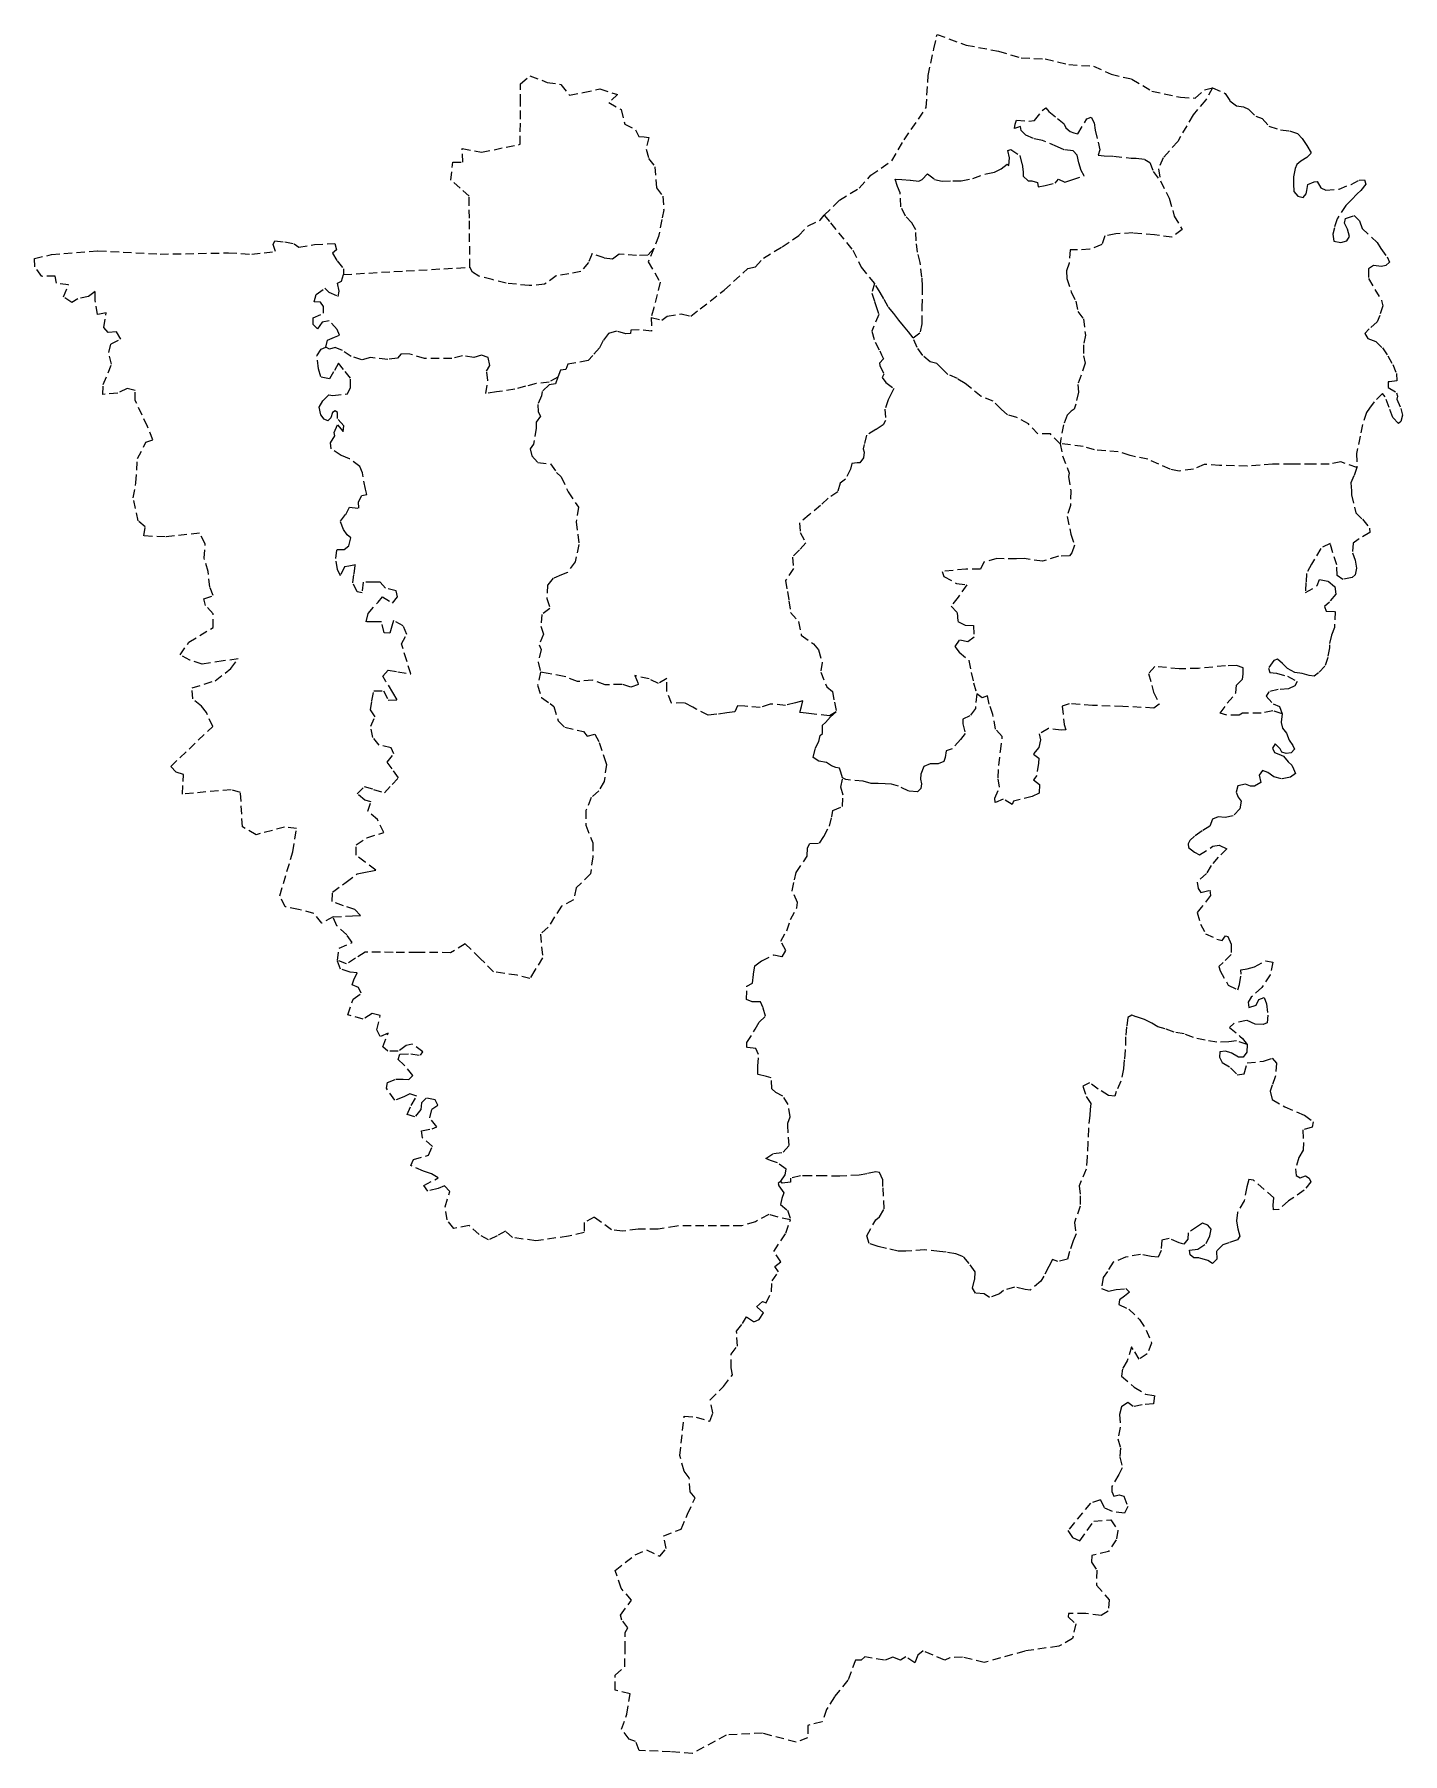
# Model space of a CAD drawing. Header units: millimetres. Extents: x -301641 to 1761893, y -305234 to 309597.
# Drawn here: x 1089067 to 1170235, y 116673 to 218669 of the extents above; entities that cross this region are included whole.
import ezdxf

# ---------------------------------------------------------------- set-up
doc = ezdxf.new("R2010")
doc.units = ezdxf.units.MM
doc.header["$MEASUREMENT"] = 0
doc.linetypes.add('HIDDEN', pattern=[0.375, 0.25, -0.125])

msp = doc.modelspace()

# ---------------------------------------------------------------- linework, layer by layer
at = {"linetype": 'HIDDEN', "ltscale": 2000}
for points in [[(1135910, 207941), (1136826, 208829), (1138000, 209548), (1138688, 210314), (1139940, 211173), (1140660, 212408), (1141975, 214322), (1142085, 216228), (1142430, 217814), (1142616, 218669), (1144339, 218033), (1146263, 217673), (1147613, 217268), (1149037, 217222), (1150429, 216878), (1151900, 216784), (1152936, 216314), (1154172, 216018), (1155362, 215299), (1157067, 214939), (1157928, 214892), (1158491, 215377), (1158961, 215502), (1158554, 214778), (1157805, 213903), (1156897, 212323), (1156038, 211353), (1155751, 210701), (1155863, 209976), (1156389, 208943), (1156691, 207893), (1157153, 207098), (1156548, 206637), (1155513, 206780), (1154236, 206888), (1153217, 206840), (1152564, 206713), (1152389, 206204), (1151688, 205918), (1150940, 205886), (1150510, 205886), (1150461, 205101), (1150286, 204639), (1150318, 204194), (1150573, 203399), (1150843, 202842), (1150971, 202238), (1151305, 201793), (1151416, 200832), (1151305, 200244), (1151305, 199607), (1151400, 199162), (1150970, 197899), (1151002, 197438), (1150843, 196739), (1150747, 196437), (1150572, 196325), (1150333, 196071), (1150111, 195498), (1149967, 194671), (1149919, 194385), (1149346, 194969), (1148597, 194969), (1148040, 195557), (1147355, 195939), (1146798, 196098), (1146416, 196432), (1145954, 196909), (1145238, 197195), (1144282, 197958), (1143820, 198244), (1143263, 198499), (1142945, 198817), (1142610, 199151), (1142209, 199240), (1141763, 199622), (1141445, 200099), (1141190, 200671), (1140919, 201021), (1140633, 201387), (1140346, 201705), (1140060, 202102), (1139709, 202500), (1139455, 202977), (1139248, 203358), (1138906, 203888)], [(1107405, 204424), (1111118, 204637), (1114905, 204854), (1114874, 207756), (1114860, 209078), (1114319, 209546), (1113770, 210021), (1113893, 211080), (1114490, 211080), (1114447, 211890), (1115600, 211677), (1117051, 211975), (1117887, 212147), (1117906, 214630), (1117914, 215738), (1118460, 216207), (1119484, 215824), (1120295, 215696), (1120807, 215057), (1120807, 215057), (1121618, 215227), (1122603, 215434), (1123666, 215099), (1123154, 214630), (1123880, 214204), (1124093, 213352), (1124733, 213011), (1124934, 212616), (1125242, 212584), (1125519, 212555), (1125359, 211853), (1125507, 211312), (1125879, 210811), (1125964, 209571), (1126346, 209062), (1126399, 208267), (1126289, 207681), (1126099, 206681), (1125806, 205960), (1125486, 205171), (1126197, 203965), (1125806, 202447), (1125659, 201876), (1125659, 201876), (1125676, 201059), (1124938, 201146), (1124448, 201118), (1124428, 200915), (1124156, 200908), (1123606, 201064), (1123131, 200928), (1122812, 200514), (1122601, 200074), (1122193, 199625), (1121919, 199324), (1120721, 199098), (1120600, 198791), (1120270, 198747), (1120127, 198330), (1119990, 197929), (1119600, 197869), (1119193, 197485), (1119150, 197222), (1118928, 196707), (1118951, 196271), (1119085, 196015), (1118839, 195657), (1118839, 195311), (1118681, 194361), (1118482, 194084), (1118574, 193665), (1118930, 193274), (1119684, 193189), (1120047, 192677), (1120324, 192414), (1120735, 191524), (1121350, 190615), (1121202, 189752), (1121304, 189002), (1121372, 188400), (1121144, 187379), (1120684, 186736), (1120338, 186598), (1119846, 186401), (1119510, 186011), (1119464, 185195), (1119649, 184616), (1119165, 184249), (1119108, 183570), (1119269, 183076), (1119004, 182453), (1119132, 182174), (1118957, 181418), (1119085, 180837), (1118923, 180054), (1119144, 179321), (1119656, 178972), (1119877, 178798), (1120146, 177944), (1120542, 177560), (1121648, 177316), (1121869, 177037), (1122312, 177153), (1122579, 176653), (1122872, 175764), (1123010, 175345), (1122860, 174345), (1122546, 173787), (1122103, 173391), (1121784, 172621), (1121784, 171746), (1122189, 170710), (1122189, 169875), (1122059, 168863), (1121216, 168044), (1121050, 167322), (1120328, 166943), (1119545, 165697), (1119083, 165283), (1119153, 164533), (1119215, 163880), (1118750, 163148), (1118466, 162651), (1117708, 162853), (1116310, 163054), (1115516, 163846), (1114627, 164710), (1113757, 164188), (1111779, 164200), (1110345, 164209), (1108686, 164219), (1108118, 163857), (1107585, 163518), (1107040, 163727), (1107146, 164460), (1107916, 164792), (1107596, 165253), (1107011, 165786), (1106783, 166316), (1107939, 166373), (1108406, 166395), (1108072, 166751), (1107409, 166978), (1106726, 167224), (1106745, 167773), (1107560, 168379), (1108219, 168869), (1108716, 168965), (1109125, 169045), (1109321, 169083), (1108697, 169552), (1108146, 169966), (1108148, 170593), (1108792, 171009), (1109796, 171312), (1109417, 172081), (1108848, 172592), (1109038, 173141), (1108678, 173236), (1108223, 173614), (1108640, 174050), (1109189, 173879), (1109841, 173677), (1110288, 174163), (1110664, 174571), (1110288, 175091), (1109992, 175500), (1110383, 175980), (1110231, 176340), (1109530, 176510), (1109151, 176964), (1109017, 177620), (1109283, 178188), (1108998, 178604), (1109093, 179134), (1109200, 179733), (1109775, 179721), (1110060, 179172), (1110590, 179191), (1110325, 179626), (1109924, 180283), (1109735, 180595), (1110060, 180951), (1110628, 180856), (1111396, 180728), (1111159, 181500), (1110848, 182509), (1111159, 183070), (1110950, 183571), (1110362, 183893), (1110268, 183553), (1110156, 183150), (1109813, 183174), (1109661, 183817), (1109282, 183817), (1108752, 183817), (1108865, 184310), (1109453, 184991), (1109713, 185293), (1110306, 184934), (1110609, 185294), (1110533, 185653), (1109889, 185824), (1109585, 186164), (1109225, 186164), (1108562, 186164), (1108505, 185540), (1108221, 185596), (1107956, 186126), (1108032, 186656), (1108110, 187207), (1107728, 187129), (1107462, 187075), (1107217, 186543), (1107046, 186921), (1106955, 187566), (1107017, 188110), (1107439, 188105), (1107718, 188328), (1107832, 188806), (1107619, 188976), (1107410, 189292), (1107220, 189789), (1107538, 190191), (1107766, 190621), (1108319, 190553), (1108297, 190939), (1108501, 191318), (1108797, 191371), (1108706, 191681), (1108524, 192665), (1108373, 193027), (1107758, 193496), (1107266, 193693), (1106666, 194080), (1106636, 194444), (1106886, 194852), (1106841, 195057), (1107053, 195511), (1107394, 195087), (1107417, 195443), (1107046, 195875), (1107045, 196241), (1106909, 196332), (1106749, 196241), (1106651, 195923), (1106484, 195749), (1106264, 195840), (1106052, 196105), (1105969, 196551), (1106173, 196922), (1106530, 197283), (1106765, 197253), (1107645, 197344), (1107827, 197723), (1107819, 198268), (1107410, 198790), (1107115, 199166), (1106811, 198646), (1106574, 198243), (1106052, 198343), (1105924, 198836), (1105832, 199602), (1106075, 200003), (1106350, 200116), (1106448, 200520), (1106877, 200704), (1107170, 200830), (1107037, 201158), (1106558, 201684), (1106129, 201599), (1105859, 201207), (1105614, 201464), (1105601, 201844), (1106227, 202125), (1106227, 202517), (1106031, 202787), (1105671, 202796), (1105792, 203237), (1106306, 203605), (1106525, 203377), (1107097, 203125), (1107155, 203436), (1107057, 203900), (1107282, 204031), (1107405, 204424)], [(1158961, 215502), (1159715, 215166), (1159992, 214727), (1160383, 214434), (1160790, 214369), (1161084, 214223), (1161524, 213816), (1161899, 213669), (1162306, 213214), (1162990, 213002), (1163528, 212937), (1164017, 212774), (1164278, 212497), (1164555, 212074), (1164816, 211619), (1164555, 211358), (1164196, 211147), (1163969, 210959), (1163855, 210715), (1163757, 210194), (1163757, 209803), (1163790, 209347), (1164018, 209071), (1164327, 208989), (1164507, 209201), (1164555, 209413), (1164604, 209771), (1164979, 209917), (1165158, 209933), (1165387, 209559), (1165680, 209429), (1166462, 209494), (1167179, 209771), (1167652, 210015), (1167978, 210047), (1168059, 209787), (1167749, 209413), (1167538, 209201), (1167195, 208859), (1166870, 208517), (1166348, 207736), (1166185, 207199), (1166104, 206809), (1166152, 206402), (1166576, 206320), (1166935, 206418), (1167081, 206678), (1166967, 207118), (1166788, 207476), (1166853, 207753), (1167358, 207915), (1167684, 207606), (1167831, 207150), (1168731, 206315), (1168943, 205957), (1169317, 205469), (1169448, 205160), (1169236, 204964), (1168992, 204899), (1168503, 204964), (1168209, 204753), (1168209, 204183), (1168978, 202890), (1169059, 202564), (1168880, 201995), (1168717, 201620), (1168244, 201197), (1168001, 200928), (1168180, 200635), (1168637, 200440), (1169044, 200066), (1169354, 199594), (1169647, 199089), (1169875, 198552), (1169891, 198113), (1169451, 198064), (1169370, 198064), (1169386, 197722), (1169875, 197413), (1169925, 197208), (1169893, 197029), (1170121, 196476), (1170235, 196069), (1170137, 195695), (1169990, 195581), (1169648, 195939), (1169436, 196541), (1169208, 197159), (1169045, 197355), (1168556, 196867), (1168263, 196492), (1168100, 196232), (1167856, 195516), (1167709, 194832), (1167501, 193803), (1167528, 192970), (1166563, 193308), (1165886, 193178), (1164921, 193178), (1163670, 193178), (1162523, 193178), (1161012, 193048), (1159369, 193100), (1158457, 193152), (1157832, 192866), (1156972, 192762), (1156450, 192866), (1155121, 193464), (1154072, 193677), (1153368, 193911), (1151960, 194015), (1151283, 194223), (1149919, 194385)], [(1141190, 200671), (1141642, 201013), (1141738, 201493), (1141738, 202468), (1141754, 203716), (1141722, 204260), (1141609, 205133), (1141465, 205741), (1141369, 206413), (1141353, 207068), (1141113, 207484), (1140744, 207884), (1140472, 208444), (1140424, 209276), (1140279, 209636), (1140135, 210084), (1140519, 210052), (1141032, 210020), (1141528, 209956), (1141736, 210068), (1142041, 210404), (1142473, 210068), (1142922, 209956), (1143546, 209988), (1144043, 209972), (1144747, 210116), (1145532, 210404), (1146029, 210500), (1146413, 210692), (1146781, 210963), (1146877, 210883), (1146909, 211347), (1146813, 211779), (1146989, 211843), (1147534, 211475), (1147662, 210963), (1147726, 210516), (1147726, 210260), (1148030, 209988), (1148239, 209988), (1148575, 209876), (1148623, 209620), (1149023, 209700), (1149616, 209844), (1149824, 210084), (1150198, 209910), (1150615, 210038), (1151351, 210278), (1151159, 210598), (1151031, 211046), (1150935, 211510), (1150695, 211765), (1150166, 211813), (1149766, 212005), (1148869, 212373), (1148341, 212485), (1147860, 212709), (1147604, 212965), (1147572, 213205), (1147219, 213077), (1147251, 213349), (1147332, 213589), (1148068, 213525), (1148405, 213557), (1148853, 214149), (1149077, 214309), (1149253, 214101), (1149766, 213669), (1150166, 213349), (1150262, 213125), (1150519, 212917), (1150727, 212821), (1150967, 212773), (1151496, 213653), (1151768, 213749), (1151928, 213413), (1151992, 212981), (1152168, 212277), (1152280, 211829), (1152168, 211494), (1152537, 211462), (1153081, 211446), (1154138, 211334), (1154426, 211334), (1154939, 211254), (1155243, 211078), (1155435, 210534), (1155863, 209976)], [(1125659, 201876), (1126298, 201723), (1126601, 201954), (1127438, 202083), (1128015, 201954), (1128564, 202386), (1129992, 203496), (1131392, 204778), (1131853, 204879), (1132317, 205390), (1133428, 206067), (1134409, 206730), (1134972, 207307), (1135679, 207638), (1135910, 207941), (1136299, 207480), (1137614, 205870), (1138121, 204856), (1138906, 203888), (1138744, 203312), (1138906, 202828), (1138989, 202579), (1139167, 202046), (1138744, 201053), (1138938, 200400), (1139212, 199890), (1139321, 199653), (1139440, 199425), (1139202, 199161), (1139212, 199024), (1139468, 198508), (1139367, 198317), (1139577, 198016), (1140043, 197670), (1139906, 197378), (1139723, 196989), (1139522, 196430), (1139560, 195770), (1139423, 195497), (1138994, 195232), (1138433, 194887), (1138299, 194335), (1138237, 194080), (1138299, 193879), (1138262, 193542), (1138043, 193260), (1137870, 193241), (1137568, 193210), (1137487, 192877), (1137185, 192287), (1136875, 192051), (1136729, 191531), (1136154, 191148), (1135707, 190729), (1135038, 190170), (1134465, 189692), (1134492, 189123), (1134831, 188504), (1134448, 188091), (1134043, 187655), (1134093, 186985), (1133634, 186272), (1133737, 185608), (1133823, 185060), (1133930, 184369), (1134387, 183831), (1134564, 183020), (1135288, 182503), (1135583, 182149), (1135805, 181397), (1135716, 180837), (1136070, 179967), (1136410, 179687), (1136530, 179044), (1136635, 178482), (1136235, 178248), (1135009, 178380), (1134466, 178439), (1134566, 178793), (1134663, 179135), (1134212, 179015), (1133620, 178857), (1132720, 178941), (1132129, 178734), (1131214, 178808), (1130783, 178843), (1130623, 178469), (1130151, 178410), (1129542, 178334), (1129044, 178272), (1128334, 178646), (1128121, 178758), (1127640, 179012), (1126858, 178985), (1126577, 179737), (1126577, 180460), (1126097, 180168), (1125536, 180433), (1124694, 180625), (1124901, 180109), (1124443, 179932), (1123926, 180109), (1122922, 180080), (1122169, 180360), (1121283, 180271), (1120500, 180581), (1119555, 180758), (1119085, 180837)], [(1106783, 166316), (1106126, 165947), (1105644, 166523), (1104737, 166759), (1103934, 166919), (1103622, 167570), (1104397, 170176), (1104609, 171549), (1103914, 171640), (1102221, 171187), (1101405, 171655), (1101300, 173692), (1100741, 173858), (1097854, 173601), (1097913, 174754), (1097475, 174890), (1097158, 175237), (1099652, 177615), (1099274, 178429), (1098972, 178822), (1098458, 179244), (1098428, 179893), (1099788, 180321), (1100725, 181045), (1101148, 181619), (1100256, 181498), (1099017, 181302), (1098292, 181543), (1097718, 181860), (1098232, 182615), (1099667, 183475), (1099666, 184301), (1099227, 184784), (1099122, 185191), (1099681, 185372), (1099469, 185870), (1099378, 186806), (1099137, 187591), (1099197, 188451), (1098865, 189085), (1096821, 188851), (1095552, 188911), (1095642, 189455), (1095219, 189802), (1094932, 191175), (1095083, 192065), (1095188, 193508), (1095687, 194473), (1096095, 194609), (1095778, 195409), (1095052, 196939), (1095037, 197542), (1094568, 197663), (1094009, 197391), (1093133, 197301), (1093148, 197905), (1093450, 198584), (1093646, 199097), (1093480, 199798), (1093616, 200311), (1094190, 200597), (1093933, 201020), (1093434, 200990), (1093177, 201276), (1093328, 202152), (1092815, 202046), (1092678, 202881), (1092678, 203409), (1092285, 203122), (1091651, 202986), (1091288, 202760), (1090789, 203107), (1091091, 203801), (1090381, 203907), (1090306, 204329), (1089505, 204314), (1089097, 204873), (1089067, 205371), (1090072, 205601), (1092839, 205831), (1096529, 205631), (1100573, 205708), (1101957, 205631), (1103379, 205787), (1103241, 206201), (1103333, 206416), (1103932, 206355), (1104486, 206247), (1104747, 206048), (1105685, 206201), (1106884, 206263), (1106992, 205894), (1106761, 205694), (1107023, 205234), (1107407, 204758), (1107405, 204424)], [(1125806, 205960), (1125467, 205567), (1124795, 205541), (1123761, 205627), (1123365, 205335), (1122866, 205403), (1122151, 205661), (1121944, 205137), (1121479, 204595), (1120779, 204470), (1120029, 204337), (1119332, 203842), (1118411, 203765), (1117059, 203911), (1116229, 204118), (1115436, 204315), (1115066, 204565), (1114905, 204854)], [(1120127, 198330), (1119601, 198036), (1118830, 197957), (1118208, 197791), (1117572, 197621), (1116481, 197458), (1115849, 197364), (1115964, 198141), (1115894, 198684), (1116078, 199034), (1115990, 199492), (1115587, 199641), (1115140, 199501), (1114465, 199606), (1113834, 199439), (1112213, 199439), (1111341, 199696), (1110832, 199713), (1110605, 199459), (1110026, 199381), (1109001, 199503), (1108501, 199363), (1107853, 199564), (1107345, 199906), (1106906, 200089), (1106565, 200002), (1106350, 200116)], [(1149919, 194385), (1150064, 193668), (1150459, 192639), (1150408, 192433), (1150545, 191593), (1150525, 190727), (1150332, 190069), (1150552, 189027), (1150772, 188369), (1150607, 187903), (1150470, 187738), (1149811, 187711), (1148877, 187409), (1147779, 187574), (1147339, 187546), (1146159, 187574), (1145390, 187354), (1145197, 186943), (1144319, 186943), (1142918, 186806), (1143028, 186504), (1143770, 186093), (1144374, 186010), (1143869, 185276), (1143455, 184752), (1143814, 184366), (1143841, 183842), (1144311, 183621), (1144780, 183593), (1144808, 182904), (1144449, 182628), (1143924, 182738), (1143676, 182352), (1143924, 182021), (1144504, 181525), (1144642, 180808), (1144780, 180201), (1144974, 179539), (1144891, 178684), (1144559, 178242), (1144145, 178049), (1144145, 177773), (1144283, 177194), (1144007, 176836), (1143510, 176284), (1143148, 176164), (1143093, 175778), (1143010, 175530), (1142678, 175392), (1142209, 175392), (1141822, 175226), (1141656, 174785), (1141629, 174482), (1141684, 174206), (1141656, 173930), (1141463, 173737), (1140938, 173764), (1140331, 174068), (1139916, 174178), (1139530, 174206), (1139115, 174233), (1138701, 174233), (1138232, 174371), (1137210, 174454), (1137016, 174564), (1136906, 174895), (1136823, 175144), (1136602, 175171), (1136353, 175282), (1136050, 175475), (1135608, 175557), (1135276, 175778), (1135387, 176302), (1135608, 176716), (1135691, 177074), (1135829, 177185), (1135829, 177516), (1135829, 177681), (1135994, 177847), (1136298, 178178), (1136635, 178482)], [(1167528, 192970), (1167349, 192475), (1167164, 192067), (1167203, 191589), (1167210, 191343), (1167458, 190276), (1167855, 189900), (1168272, 189365), (1168291, 189127), (1167597, 188711), (1167299, 188493), (1167260, 187918), (1167418, 187482), (1167498, 187006), (1167418, 186610), (1167240, 186451), (1166684, 186332), (1166347, 186570), (1166327, 187204), (1165930, 188473), (1165374, 188176), (1164838, 187244), (1164541, 186689), (1164501, 186154), (1164479, 185548), (1165174, 185964), (1165313, 186321), (1165809, 186222), (1166206, 185905), (1166265, 185449), (1165888, 184993), (1165591, 184735), (1165690, 184458), (1166226, 184438), (1166186, 183487), (1166007, 183031), (1165888, 182456), (1165888, 182278), (1165789, 181703), (1165630, 181188), (1165253, 180791), (1164995, 180593), (1164698, 180633), (1164281, 180752), (1163844, 180811), (1163388, 181069), (1163110, 181346), (1162812, 181604), (1162594, 181524), (1162276, 181069), (1162356, 180807), (1162753, 180767), (1163408, 180589), (1163984, 180272), (1163845, 180014), (1163468, 179836), (1162852, 179796), (1162297, 179658), (1162138, 179400), (1162555, 178944), (1162933, 178797), (1163092, 178361), (1163033, 177846), (1163112, 177509), (1163350, 177211), (1163509, 176795), (1163727, 176478), (1163826, 176260), (1163628, 176042), (1163330, 176002), (1163072, 176082), (1162973, 176280), (1162675, 176577), (1162517, 176320), (1162636, 176062), (1162894, 175963), (1163171, 175844), (1163449, 175507), (1163668, 175309), (1163767, 175091), (1163886, 174813), (1163588, 174595), (1163052, 174496), (1162596, 174615), (1162239, 174873), (1161921, 174992), (1161723, 174714), (1161819, 174286), (1161441, 174068), (1161203, 174068), (1160906, 174187), (1160469, 174088), (1160370, 173712), (1160489, 173414), (1160648, 173177), (1160588, 172721), (1160191, 172305), (1159715, 172205), (1159298, 172245), (1158961, 172106), (1158802, 171690), (1158346, 171413), (1157889, 171096), (1157611, 170838), (1157512, 170640), (1157532, 170422), (1157889, 170144), (1158187, 169986), (1158981, 170501), (1159358, 170560), (1159814, 170342), (1159295, 169860), (1158878, 169365), (1158601, 168889), (1158045, 168374), (1158104, 167997), (1158263, 167760), (1158799, 167898), (1158839, 167581), (1158283, 166868), (1158045, 166570), (1158243, 165890), (1158541, 165315), (1159216, 164998), (1159533, 164919), (1159731, 165196), (1159870, 165157), (1160069, 164701), (1160069, 164086), (1159593, 163611), (1159335, 163373), (1159414, 163115), (1159892, 162256), (1160467, 161978), (1160567, 162295), (1160666, 162910), (1160646, 163167), (1161023, 163227), (1161440, 163346), (1162115, 163702), (1162531, 163623), (1162373, 162870), (1161877, 162117), (1161241, 161542), (1161063, 161245), (1161103, 160928), (1161539, 161066), (1161698, 161403), (1162015, 161522), (1162154, 161146), (1162234, 160492), (1162194, 160036), (1161956, 159937), (1161480, 159957), (1160983, 160175), (1160249, 160016), (1159971, 159758), (1160587, 159243), (1160745, 159104), (1161004, 158736), (1160389, 158954), (1159933, 158894), (1159218, 158875), (1158523, 158993), (1157829, 159152), (1157273, 159370), (1156678, 159469), (1156142, 159667), (1155705, 159786), (1155348, 160004), (1154931, 160222), (1154435, 160381), (1154177, 160480), (1153939, 160341), (1153860, 159786), (1153800, 159192), (1153780, 158399), (1153721, 157824), (1153681, 157289), (1153522, 156575), (1153245, 155961), (1153165, 155684), (1152788, 155723), (1152173, 156100), (1151657, 156476), (1151260, 156278), (1151459, 155664), (1151736, 155248), (1151697, 154891), (1151677, 154554), (1151596, 153752), (1151555, 152920), (1151515, 152068), (1151454, 151338), (1151047, 150364), (1151108, 149756), (1151108, 149147), (1150762, 148185), (1150864, 147516), (1150681, 147090), (1150478, 146461), (1150356, 146015), (1149787, 145873), (1149462, 145994), (1149239, 145568), (1148955, 145000), (1148772, 144696), (1148142, 144169), (1147837, 144209), (1147208, 144351), (1146558, 144148), (1146314, 143946), (1145723, 143739), (1145419, 143942), (1144891, 143982), (1144728, 144287), (1144850, 144794), (1144870, 145260), (1144525, 145747), (1144180, 146153), (1143733, 146315), (1143164, 146417), (1142758, 146457), (1141864, 146559), (1140767, 146477), (1140300, 146477), (1139610, 146640), (1139122, 146761), (1138594, 146944), (1138452, 147390), (1138980, 148344), (1139203, 148526), (1139488, 148993), (1139406, 150319), (1139406, 150705), (1139203, 151151), (1138979, 151191), (1138451, 151070), (1138004, 150989), (1136847, 150928), (1135953, 150948), (1135141, 150948), (1134511, 150948), (1133922, 150806), (1133922, 150725), (1133922, 150583), (1133435, 150522), (1133353, 150644), (1133597, 151009), (1133658, 151354), (1133150, 151719), (1132744, 151861), (1132460, 151983), (1132906, 152267), (1133495, 152348), (1133841, 152753), (1133760, 153930), (1133760, 154072), (1133900, 154449), (1133778, 155179), (1133473, 155686), (1133047, 155889), (1132823, 156112), (1132783, 156761), (1132498, 156843), (1131991, 156964), (1131991, 157451), (1132031, 158141), (1131869, 158506), (1131341, 158567), (1131341, 158851), (1131828, 159642), (1132071, 160058), (1132437, 160423), (1132294, 160909), (1132152, 161275), (1131644, 161275), (1131319, 161417), (1131340, 162208), (1131665, 162390), (1131726, 162918), (1131807, 163404), (1132213, 163709), (1132924, 164054), (1133432, 163952), (1133655, 164317), (1133351, 164865), (1133695, 165482), (1133918, 166151), (1134304, 166841), (1134345, 167165), (1134020, 167855), (1134162, 168504), (1134264, 168950), (1134913, 169911), (1134934, 170419), (1135076, 170662), (1135645, 170682), (1135909, 171088), (1136234, 171696), (1136376, 172244), (1136437, 172630), (1137005, 172853), (1137047, 173534), (1136905, 174000), (1137016, 174564)], [(1163092, 178361), (1162529, 178542), (1161852, 178393), (1160729, 178393), (1160539, 178285), (1159808, 178285), (1159416, 178393), (1159835, 178988), (1160350, 179596), (1160390, 180069), (1160742, 180421), (1160783, 180704), (1160783, 181096), (1160377, 181218), (1159727, 181205), (1158130, 181056), (1156979, 181029), (1155545, 181164), (1155166, 180758), (1155450, 179650), (1155802, 178934), (1155477, 178704), (1153640, 178794), (1151847, 178863), (1150450, 178958), (1150039, 178808), (1150162, 177728), (1150258, 177413), (1149984, 177400), (1149218, 177482), (1148670, 177167), (1148752, 176825), (1148652, 176369), (1148337, 175972), (1148652, 175726), (1148625, 175425), (1148528, 174695), (1148337, 174435), (1148693, 174162), (1148679, 173656), (1148268, 173464), (1147145, 173177), (1147077, 172972), (1146543, 173300), (1146064, 173095), (1146050, 173355), (1146324, 174011), (1146242, 174558), (1146283, 175297), (1146379, 176131), (1146488, 177020), (1146091, 177457), (1145926, 178313), (1145707, 178942), (1145611, 179420), (1145296, 179311), (1144974, 179539)], [(1133353, 150644), (1133186, 150497), (1133231, 150357), (1133519, 149945), (1133409, 149602), (1133322, 149257), (1133740, 148911), (1133928, 148349), (1133192, 148493), (1132630, 148651), (1131836, 148219), (1131028, 147989), (1127172, 147974), (1126075, 147787), (1124892, 147787), (1123955, 147671), (1123306, 147743), (1122267, 148507), (1121675, 148176), (1121675, 147585), (1120752, 147369), (1118811, 147094), (1117426, 147295), (1117022, 147670), (1116517, 147396), (1116012, 147151), (1115450, 147468), (1114858, 148001), (1113949, 147828), (1113545, 148333), (1113444, 149110), (1113704, 150018), (1113387, 150349), (1113012, 150205), (1112406, 150047), (1112161, 150378), (1113026, 150825), (1112633, 151065), (1112157, 151223), (1111406, 151555), (1111551, 151915), (1112445, 152174), (1112676, 152693), (1112099, 153197), (1112041, 153615), (1112662, 153744), (1112936, 153860), (1112517, 154393), (1112647, 154897), (1113008, 155142), (1112849, 155459), (1112301, 155560), (1112041, 155286), (1111998, 154883), (1111637, 154450), (1111190, 154580), (1111421, 155128), (1111753, 155675), (1111334, 155819), (1110988, 155646), (1110440, 155430), (1109963, 156143), (1110006, 156489), (1110511, 156691), (1110944, 156676), (1111290, 156662), (1111521, 156907), (1110987, 157541), (1110641, 157858), (1110756, 158160), (1111405, 158189), (1111982, 158102), (1112112, 158304), (1111477, 158765), (1111131, 158679), (1110655, 158347), (1110035, 158347), (1109746, 158607), (1110048, 159419), (1109587, 159217), (1109385, 159606), (1109587, 160471), (1109096, 160572), (1108577, 160240), (1107654, 160500), (1107985, 161422), (1108461, 161782), (1108287, 162121), (1107927, 162280), (1108013, 162582), (1108215, 163000), (1107797, 163029), (1107234, 163216), (1107040, 163727)], [(1161004, 158736), (1160984, 158285), (1160784, 158000), (1160494, 157981), (1160048, 158250), (1159727, 158352), (1159383, 158301), (1159369, 157997), (1159532, 157670), (1160030, 157367), (1160427, 156945), (1160842, 157008), (1161012, 157650), (1161988, 157750), (1162504, 157933), (1162744, 157631), (1162681, 156832), (1162497, 156320), (1162384, 155974), (1162497, 155471), (1163240, 155044), (1164408, 154550), (1164937, 154161), (1164868, 153834), (1164307, 153670), (1164346, 152924), (1164333, 152471), (1164069, 152044), (1163886, 151371), (1163911, 150967), (1164151, 150828), (1164465, 150960), (1164686, 150816), (1164799, 150602), (1164394, 150095), (1163475, 149466), (1162883, 148950), (1162581, 148931), (1162555, 149202), (1162587, 149648), (1162020, 150145), (1161397, 150692), (1161107, 150732), (1160987, 150292), (1160828, 149464), (1160444, 148785), (1160388, 148269), (1160463, 147804), (1160577, 147375), (1160432, 147155), (1159922, 146985), (1159568, 146862), (1159197, 146479), (1159222, 146007), (1158951, 145755), (1158680, 145932), (1158170, 146082), (1157843, 146076), (1157623, 146271), (1157598, 146535), (1158082, 146592), (1158580, 146931), (1158794, 147386), (1158876, 147795), (1158674, 148015), (1158372, 148141), (1158064, 147946), (1157522, 147575), (1157503, 147191), (1157264, 146902), (1156974, 146971), (1156383, 147235), (1155942, 147135), (1155910, 146512), (1155740, 146116), (1155319, 146167), (1154691, 146289), (1153797, 146125), (1153054, 145824), (1152727, 145283), (1152475, 144912), (1152367, 144268), (1152795, 144099), (1153242, 144199), (1153822, 144262), (1154023, 144042), (1153746, 143810), (1153444, 143602), (1153407, 143325), (1153986, 143045), (1154630, 142428), (1155026, 141802), (1155342, 141025), (1155081, 140390), (1154609, 140081), (1154250, 140650), (1154152, 140813), (1153892, 139967), (1153615, 139495), (1153566, 139072), (1154315, 138421), (1154986, 137990), (1155507, 137909), (1155458, 137421), (1154790, 137372), (1154252, 137258), (1153926, 137502), (1153568, 137242), (1153438, 136786), (1153487, 136022), (1153333, 135350), (1153498, 134804), (1153457, 134269), (1153601, 133637), (1153405, 133226), (1152983, 132515), (1152993, 132227), (1153106, 131949), (1153415, 132021), (1153704, 131949), (1153931, 131340), (1153746, 130936), (1153029, 131036), (1152545, 131252), (1152312, 131735), (1151728, 131535), (1150378, 129903), (1150661, 129500), (1151095, 129301), (1151912, 130466), (1152929, 130550), (1153346, 129917), (1153246, 129351), (1152779, 128668), (1151795, 128435), (1151777, 128029), (1152094, 127563), (1152077, 126664), (1152828, 125798), (1152776, 125126), (1152343, 124860), (1151442, 124993), (1150408, 124993), (1150392, 124793), (1150842, 124377), (1150658, 123494), (1149841, 123045), (1147821, 122757), (1145419, 122074), (1144135, 122391), (1143368, 122357), (1143068, 122224), (1141784, 122774), (1141467, 122507), (1141301, 122058), (1140767, 122407), (1140450, 122207), (1140000, 122391), (1139500, 122207), (1138332, 122407), (1138116, 122207), (1137782, 122224), (1137332, 121025), (1136525, 120041), (1136066, 119286), (1135796, 118559), (1134960, 118343), (1134933, 117616), (1134258, 117346), (1132262, 117885), (1130103, 117777), (1128107, 116673), (1126811, 116780), (1124950, 116861), (1124734, 117400), (1124356, 117535), (1123898, 118128), (1124221, 119017), (1124410, 120229), (1123520, 120445), (1123520, 121334), (1124086, 121819), (1124113, 122843), (1124113, 123867), (1124275, 124137), (1123924, 124595), (1123844, 124891), (1124491, 125768), (1123871, 126495), (1123520, 127546), (1124707, 128462), (1125382, 128758), (1126164, 128381), (1126542, 128839), (1126407, 129594), (1127432, 129998), (1127810, 130887), (1128269, 131857), (1127972, 132207), (1127917, 133029), (1127621, 133433), (1127351, 134349), (1127621, 136694), (1128322, 136640), (1129132, 136397), (1129320, 136882), (1129159, 137664), (1129941, 138452), (1130481, 139153), (1130400, 139557), (1130400, 140366), (1130777, 140851), (1130722, 141726), (1131073, 142184), (1131316, 142588), (1131748, 142291), (1132072, 142426), (1132314, 142830), (1131910, 143181), (1132260, 143504), (1132476, 143423), (1132800, 144070), (1132827, 144716), (1133205, 145255), (1132989, 145579), (1133340, 145848), (1132935, 146468), (1133636, 147546), (1133928, 148349)]]:
    msp.add_lwpolyline(points, dxfattribs=at)

doc.saveas('drawing.dxf')
